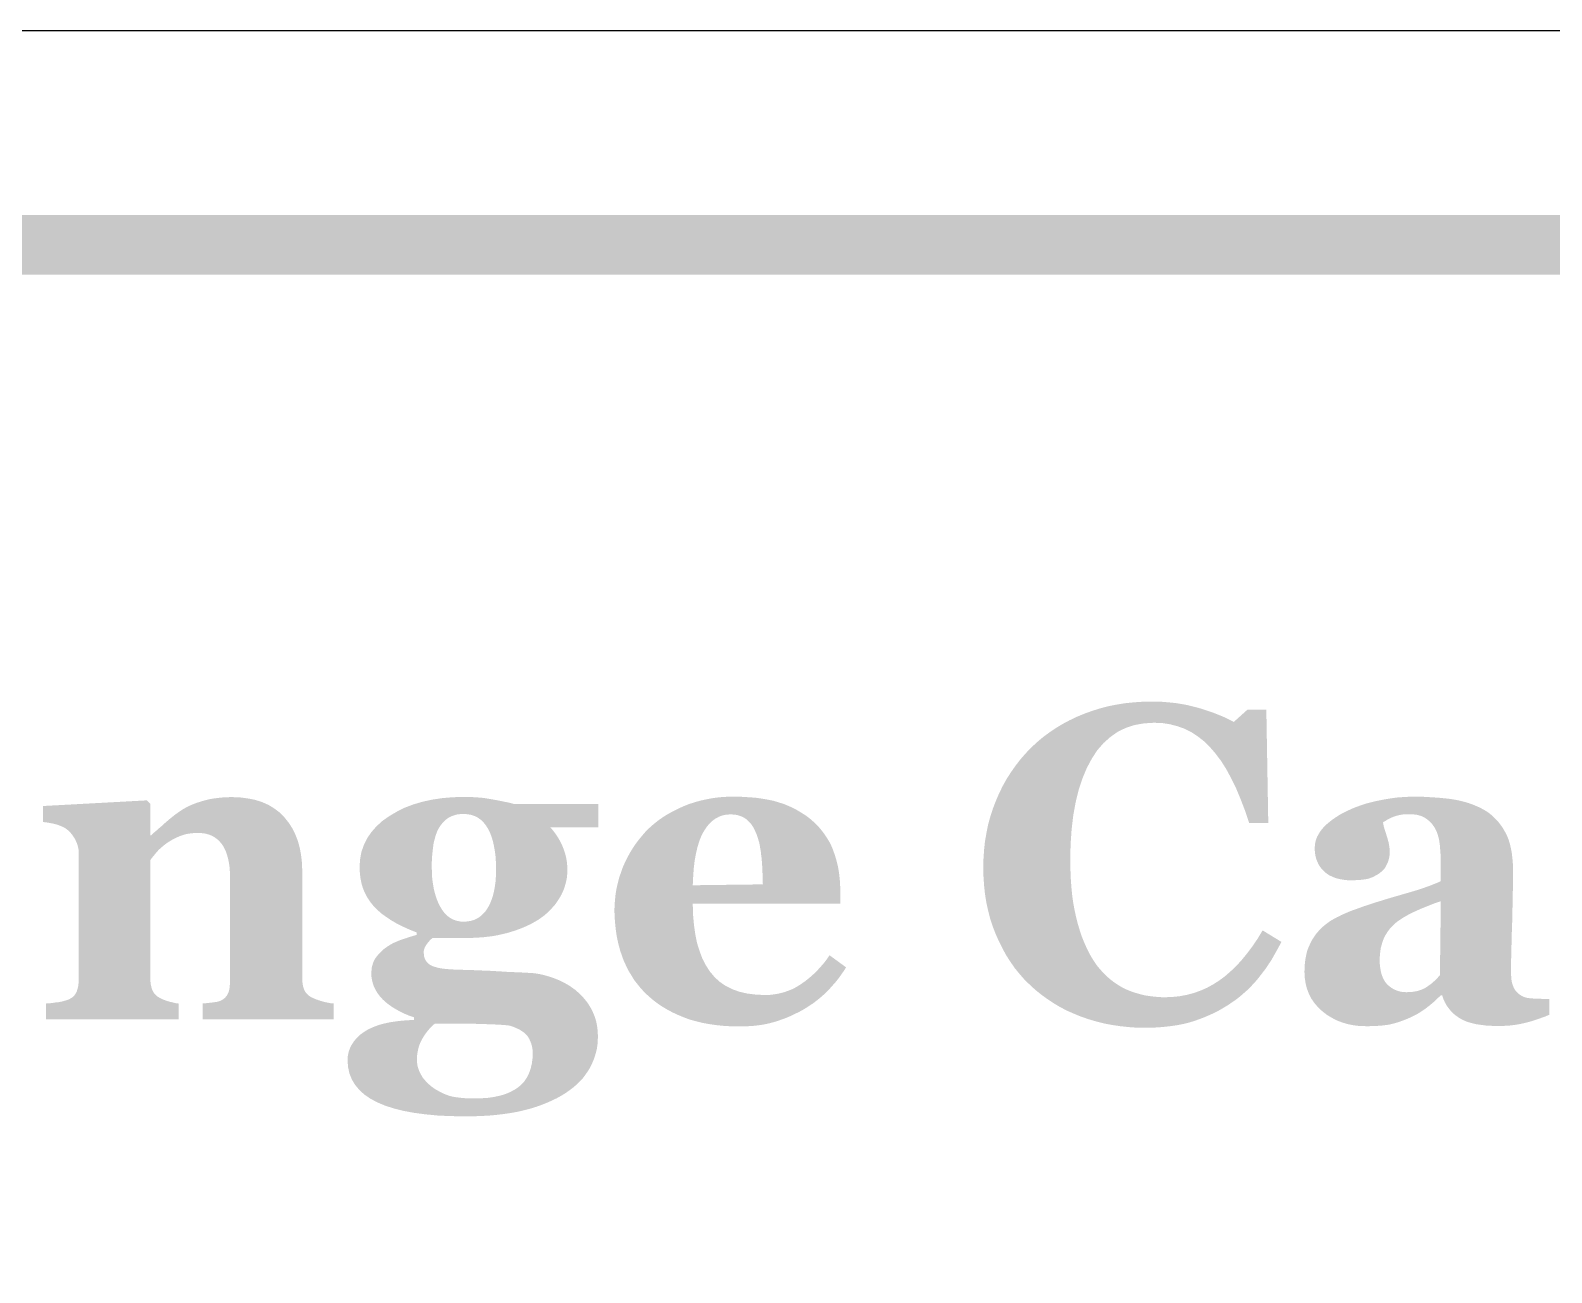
# Model space of a CAD drawing. Header units: millimetres. Extents: x 4 to 272, y 4 to 144.
# Drawn here: x 244.44 to 254.66, y 39.7 to 48.04 of the extents above; entities that cross this region are included whole.
import ezdxf

# ---------------------------------------------------------------- set-up
doc = ezdxf.new("R2010")
doc.units = ezdxf.units.MM
doc.layers.add('CUT', color=1, linetype='Continuous')
doc.layers.add('RASTER', color=7, linetype='Continuous')

msp = doc.modelspace()

# ---------------------------------------------------------------- hatches: boundary and pattern name
at = {"layer": 'RASTER'}
h = msp.add_hatch(color=7, dxfattribs=at)
h.paths.add_polyline_path([(209.2, 44.6), (209.234, 45.116), (209.337, 45.563), (209.509, 45.941), (209.75, 46.25), (210.059, 46.491), (210.438, 46.662), (210.884, 46.766), (211.4, 46.8), (268.6, 46.8), (269.116, 46.766), (269.563, 46.662), (269.941, 46.491), (270.25, 46.25), (270.491, 45.941), (270.663, 45.563), (270.766, 45.116), (270.8, 44.6), (270.8, 31.4), (270.766, 30.884), (270.662, 30.438), (270.491, 30.059), (270.25, 29.75), (269.941, 29.509), (269.563, 29.338), (269.116, 29.234), (268.6, 29.2), (211.4, 29.2), (210.884, 29.234), (210.438, 29.338), (210.059, 29.509), (209.75, 29.75), (209.509, 30.059), (209.337, 30.438), (209.234, 30.884), (209.2, 31.4)])
h.paths.add_polyline_path([(209.6, 44.6), (209.6, 31.4), (209.628, 30.978), (209.712, 30.613), (209.853, 30.303), (210.05, 30.05), (210.303, 29.853), (210.613, 29.712), (210.978, 29.628), (211.4, 29.6), (268.6, 29.6), (269.022, 29.628), (269.388, 29.712), (269.697, 29.853), (269.95, 30.05), (270.147, 30.303), (270.287, 30.612), (270.372, 30.978), (270.4, 31.4), (270.4, 44.6), (270.372, 45.022), (270.287, 45.387), (270.147, 45.697), (269.95, 45.95), (269.697, 46.147), (269.388, 46.288), (269.022, 46.372), (268.6, 46.4), (211.4, 46.4), (210.978, 46.372), (210.613, 46.288), (210.303, 46.147), (210.05, 45.95), (209.853, 45.697), (209.712, 45.387), (209.628, 45.022), (209.6, 44.6)], flags=0)
for points in [[(251.93, 41.344), (251.874, 41.345), (251.818, 41.349), (251.763, 41.355), (251.709, 41.363), (251.656, 41.373), (251.604, 41.386), (251.553, 41.401), (251.503, 41.418), (251.454, 41.438), (251.406, 41.459), (251.36, 41.483), (251.316, 41.509), (251.274, 41.537), (251.233, 41.567), (251.193, 41.599), (251.156, 41.633), (251.12, 41.668), (251.087, 41.706), (251.055, 41.745), (251.026, 41.787), (250.998, 41.83), (250.973, 41.876), (250.949, 41.924), (250.927, 41.973), (250.907, 42.025), (250.89, 42.077), (250.876, 42.131), (250.864, 42.186), (250.855, 42.243), (250.849, 42.3), (250.845, 42.359), (250.844, 42.42), (250.845, 42.479), (250.849, 42.538), (250.855, 42.596), (250.865, 42.652), (250.876, 42.708), (250.891, 42.762), (250.908, 42.815), (250.928, 42.867), (250.95, 42.918), (250.974, 42.967), (251, 43.014), (251.029, 43.059), (251.06, 43.103), (251.092, 43.145), (251.127, 43.185), (251.164, 43.224), (251.203, 43.26), (251.243, 43.294), (251.285, 43.325), (251.329, 43.355), (251.375, 43.383), (251.422, 43.408), (251.472, 43.432), (251.523, 43.453), (251.576, 43.472), (251.63, 43.489), (251.684, 43.503), (251.74, 43.514), (251.796, 43.523), (251.854, 43.529), (251.912, 43.533), (251.971, 43.534), (252.014, 43.534), (252.056, 43.532), (252.097, 43.528), (252.137, 43.524), (252.175, 43.518), (252.213, 43.511), (252.25, 43.502), (252.286, 43.493), (252.321, 43.482), (252.355, 43.471), (252.387, 43.46), (252.417, 43.448), (252.447, 43.436), (252.475, 43.424), (252.501, 43.411), (252.527, 43.398), (252.617, 43.479), (252.745, 43.479), (252.758, 42.72), (252.629, 42.72), (252.601, 42.804), (252.571, 42.882), (252.541, 42.954), (252.508, 43.021), (252.475, 43.082), (252.44, 43.137), (252.403, 43.186), (252.365, 43.23), (252.326, 43.268), (252.284, 43.301), (252.241, 43.329), (252.195, 43.352), (252.147, 43.369), (252.097, 43.382), (252.045, 43.39), (251.99, 43.392), (251.924, 43.388), (251.861, 43.377), (251.802, 43.358), (251.748, 43.332), (251.698, 43.297), (251.652, 43.256), (251.609, 43.207), (251.572, 43.15), (251.538, 43.086), (251.509, 43.016), (251.484, 42.94), (251.464, 42.858), (251.448, 42.77), (251.437, 42.676), (251.43, 42.576), (251.428, 42.469), (251.429, 42.409), (251.431, 42.35), (251.435, 42.294), (251.44, 42.24), (251.447, 42.188), (251.456, 42.139), (251.466, 42.092), (251.477, 42.047), (251.49, 42.004), (251.503, 41.963), (251.518, 41.925), (251.534, 41.889), (251.55, 41.855), (251.568, 41.822), (251.586, 41.793), (251.605, 41.765), (251.627, 41.738), (251.65, 41.713), (251.673, 41.69), (251.698, 41.668), (251.723, 41.649), (251.75, 41.631), (251.777, 41.615), (251.806, 41.601), (251.835, 41.589), (251.865, 41.579), (251.896, 41.57), (251.928, 41.562), (251.96, 41.557), (251.993, 41.553), (252.027, 41.55), (252.062, 41.549), (252.113, 41.551), (252.162, 41.556), (252.21, 41.565), (252.256, 41.577), (252.301, 41.593), (252.345, 41.612), (252.387, 41.635), (252.428, 41.661), (252.467, 41.69), (252.506, 41.724), (252.544, 41.76), (252.581, 41.801), (252.617, 41.845), (252.652, 41.892), (252.687, 41.943), (252.72, 41.998), (252.846, 41.921), (252.83, 41.89), (252.813, 41.859), (252.796, 41.829), (252.779, 41.799), (252.76, 41.771), (252.742, 41.743), (252.722, 41.717), (252.702, 41.691), (252.682, 41.666), (252.661, 41.642), (252.638, 41.618), (252.616, 41.596), (252.592, 41.575), (252.568, 41.554), (252.542, 41.534), (252.516, 41.516), (252.487, 41.496), (252.457, 41.478), (252.426, 41.46), (252.395, 41.444), (252.362, 41.429), (252.329, 41.415), (252.295, 41.402), (252.261, 41.39), (252.225, 41.379), (252.188, 41.37), (252.149, 41.362), (252.108, 41.356), (252.066, 41.351), (252.022, 41.347), (251.977, 41.345), (251.93, 41.344)], [(246.481, 41.4), (245.599, 41.4), (245.599, 41.507), (245.607, 41.508), (245.614, 41.508), (245.622, 41.509), (245.63, 41.51), (245.639, 41.511), (245.648, 41.512), (245.657, 41.513), (245.667, 41.514), (245.676, 41.515), (245.685, 41.517), (245.694, 41.518), (245.702, 41.52), (245.709, 41.522), (245.715, 41.524), (245.721, 41.526), (245.727, 41.529), (245.734, 41.533), (245.741, 41.538), (245.747, 41.543), (245.753, 41.549), (245.758, 41.555), (245.763, 41.561), (245.767, 41.568), (245.771, 41.576), (245.774, 41.584), (245.777, 41.593), (245.779, 41.603), (245.781, 41.614), (245.782, 41.626), (245.783, 41.638), (245.784, 41.652), (245.784, 41.667), (245.784, 42.352), (245.783, 42.388), (245.781, 42.422), (245.776, 42.454), (245.77, 42.483), (245.762, 42.51), (245.753, 42.535), (245.742, 42.557), (245.729, 42.577), (245.714, 42.595), (245.698, 42.61), (245.68, 42.623), (245.661, 42.634), (245.64, 42.642), (245.617, 42.648), (245.593, 42.651), (245.567, 42.652), (245.553, 42.652), (245.538, 42.651), (245.524, 42.65), (245.511, 42.648), (245.497, 42.646), (245.484, 42.643), (245.471, 42.639), (245.458, 42.635), (245.445, 42.63), (245.433, 42.625), (245.42, 42.619), (245.408, 42.613), (245.396, 42.607), (245.383, 42.599), (245.371, 42.592), (245.359, 42.584), (245.349, 42.576), (245.339, 42.569), (245.33, 42.561), (245.321, 42.554), (245.313, 42.546), (245.305, 42.539), (245.298, 42.531), (245.291, 42.524), (245.285, 42.516), (245.279, 42.509), (245.273, 42.501), (245.267, 42.495), (245.262, 42.488), (245.257, 42.482), (245.252, 42.475), (245.248, 42.469), (245.248, 41.683), (245.248, 41.67), (245.249, 41.658), (245.25, 41.647), (245.251, 41.636), (245.254, 41.625), (245.256, 41.615), (245.259, 41.606), (245.262, 41.597), (245.266, 41.589), (245.271, 41.581), (245.276, 41.574), (245.282, 41.567), (245.288, 41.561), (245.295, 41.555), (245.303, 41.55), (245.311, 41.545), (245.317, 41.542), (245.323, 41.539), (245.33, 41.536), (245.337, 41.533), (245.345, 41.53), (245.353, 41.527), (245.361, 41.524), (245.369, 41.522), (245.378, 41.519), (245.387, 41.517), (245.396, 41.515), (245.404, 41.513), (245.413, 41.511), (245.421, 41.509), (245.43, 41.508), (245.438, 41.507), (245.438, 41.4), (244.548, 41.4), (244.548, 41.507), (244.557, 41.508), (244.566, 41.509), (244.575, 41.509), (244.584, 41.51), (244.594, 41.511), (244.603, 41.513), (244.612, 41.514), (244.622, 41.515), (244.631, 41.516), (244.64, 41.518), (244.648, 41.519), (244.656, 41.521), (244.664, 41.523), (244.671, 41.525), (244.679, 41.527), (244.685, 41.529), (244.697, 41.533), (244.707, 41.538), (244.716, 41.543), (244.725, 41.549), (244.732, 41.556), (244.739, 41.563), (244.745, 41.571), (244.75, 41.579), (244.754, 41.587), (244.757, 41.597), (244.76, 41.607), (244.763, 41.618), (244.765, 41.629), (244.766, 41.641), (244.767, 41.653), (244.767, 41.667), (244.767, 42.519), (244.767, 42.53), (244.766, 42.542), (244.764, 42.553), (244.761, 42.564), (244.758, 42.575), (244.754, 42.586), (244.749, 42.597), (244.744, 42.608), (244.738, 42.619), (244.731, 42.629), (244.724, 42.639), (244.717, 42.648), (244.709, 42.657), (244.701, 42.665), (244.692, 42.673), (244.682, 42.68), (244.676, 42.685), (244.668, 42.689), (244.661, 42.693), (244.653, 42.696), (244.644, 42.7), (244.635, 42.703), (244.626, 42.707), (244.616, 42.71), (244.606, 42.712), (244.595, 42.715), (244.584, 42.717), (244.573, 42.719), (244.562, 42.721), (244.551, 42.723), (244.539, 42.724), (244.527, 42.726), (244.527, 42.833), (245.226, 42.871), (245.248, 42.849), (245.248, 42.636), (245.254, 42.636), (245.264, 42.646), (245.275, 42.656), (245.287, 42.666), (245.299, 42.677), (245.312, 42.688), (245.325, 42.699), (245.339, 42.712), (245.353, 42.724), (245.368, 42.737), (245.382, 42.749), (245.396, 42.76), (245.41, 42.771), (245.423, 42.781), (245.436, 42.79), (245.449, 42.799), (245.462, 42.808), (245.476, 42.816), (245.491, 42.825), (245.507, 42.833), (245.524, 42.84), (245.543, 42.848), (245.562, 42.855), (245.582, 42.861), (245.604, 42.868), (245.626, 42.874), (245.648, 42.879), (245.671, 42.883), (245.695, 42.886), (245.718, 42.889), (245.742, 42.891), (245.767, 42.892), (245.791, 42.893), (245.849, 42.891), (245.903, 42.884), (245.954, 42.874), (246, 42.859), (246.043, 42.84), (246.082, 42.816), (246.118, 42.789), (246.149, 42.757), (246.177, 42.722), (246.202, 42.684), (246.222, 42.643), (246.239, 42.6), (246.252, 42.553), (246.261, 42.504), (246.267, 42.452), (246.269, 42.398), (246.269, 41.68), (246.269, 41.667), (246.27, 41.654), (246.271, 41.642), (246.273, 41.631), (246.275, 41.621), (246.278, 41.611), (246.281, 41.602), (246.285, 41.593), (246.289, 41.586), (246.295, 41.578), (246.301, 41.571), (246.308, 41.564), (246.316, 41.558), (246.325, 41.552), (246.334, 41.547), (246.345, 41.542), (246.351, 41.54), (246.357, 41.537), (246.364, 41.534), (246.371, 41.532), (246.379, 41.529), (246.386, 41.527), (246.394, 41.524), (246.403, 41.522), (246.412, 41.519), (246.421, 41.517), (246.43, 41.515), (246.44, 41.513), (246.45, 41.511), (246.46, 41.509), (246.47, 41.508), (246.481, 41.507)]]:
    msp.add_hatch(color=7, dxfattribs=at).paths.add_polyline_path(points)
h = msp.add_hatch(color=7, dxfattribs=at)
h.paths.add_polyline_path([(248.258, 42.689), (247.936, 42.689), (247.95, 42.673), (247.963, 42.656), (247.975, 42.64), (247.986, 42.623), (247.996, 42.606), (248.005, 42.588), (248.014, 42.571), (248.021, 42.553), (248.028, 42.535), (248.034, 42.517), (248.039, 42.498), (248.043, 42.48), (248.046, 42.461), (248.048, 42.442), (248.05, 42.423), (248.05, 42.403), (248.049, 42.378), (248.047, 42.354), (248.042, 42.329), (248.036, 42.305), (248.029, 42.282), (248.02, 42.259), (248.009, 42.236), (247.996, 42.214), (247.982, 42.192), (247.967, 42.171), (247.95, 42.152), (247.933, 42.133), (247.915, 42.116), (247.896, 42.099), (247.875, 42.084), (247.854, 42.069), (247.831, 42.056), (247.807, 42.042), (247.782, 42.03), (247.757, 42.019), (247.73, 42.008), (247.702, 41.998), (247.674, 41.989), (247.644, 41.98), (247.614, 41.973), (247.583, 41.966), (247.551, 41.96), (247.519, 41.956), (247.486, 41.952), (247.453, 41.95), (247.418, 41.948), (247.384, 41.948), (247.145, 41.948), (247.14, 41.944), (247.136, 41.94), (247.131, 41.936), (247.126, 41.931), (247.121, 41.925), (247.116, 41.919), (247.111, 41.913), (247.106, 41.906), (247.101, 41.899), (247.097, 41.892), (247.093, 41.885), (247.09, 41.878), (247.088, 41.871), (247.086, 41.864), (247.085, 41.858), (247.085, 41.851), (247.086, 41.836), (247.088, 41.821), (247.092, 41.808), (247.098, 41.797), (247.105, 41.786), (247.114, 41.777), (247.124, 41.769), (247.136, 41.762), (247.15, 41.756), (247.167, 41.751), (247.186, 41.746), (247.208, 41.742), (247.233, 41.739), (247.26, 41.737), (247.29, 41.735), (247.322, 41.734), (247.355, 41.733), (247.389, 41.732), (247.422, 41.731), (247.456, 41.73), (247.49, 41.728), (247.524, 41.727), (247.558, 41.725), (247.592, 41.723), (247.624, 41.721), (247.655, 41.719), (247.683, 41.718), (247.708, 41.717), (247.732, 41.716), (247.752, 41.715), (247.771, 41.714), (247.786, 41.713), (247.808, 41.712), (247.829, 41.71), (247.85, 41.707), (247.871, 41.703), (247.892, 41.698), (247.913, 41.692), (247.934, 41.686), (247.955, 41.679), (247.975, 41.671), (247.995, 41.663), (248.014, 41.654), (248.033, 41.644), (248.051, 41.634), (248.068, 41.624), (248.084, 41.612), (248.1, 41.601), (248.116, 41.587), (248.132, 41.573), (248.147, 41.558), (248.161, 41.542), (248.175, 41.525), (248.188, 41.508), (248.2, 41.489), (248.211, 41.47), (248.221, 41.449), (248.23, 41.428), (248.238, 41.406), (248.244, 41.384), (248.249, 41.36), (248.252, 41.336), (248.254, 41.311), (248.255, 41.286), (248.254, 41.258), (248.252, 41.231), (248.248, 41.204), (248.242, 41.178), (248.234, 41.152), (248.225, 41.126), (248.214, 41.101), (248.202, 41.076), (248.187, 41.052), (248.171, 41.029), (248.154, 41.006), (248.134, 40.985), (248.113, 40.964), (248.09, 40.944), (248.065, 40.925), (248.038, 40.906), (248.009, 40.888), (247.978, 40.871), (247.945, 40.855), (247.911, 40.84), (247.876, 40.826), (247.839, 40.813), (247.8, 40.801), (247.761, 40.791), (247.719, 40.781), (247.675, 40.773), (247.629, 40.766), (247.58, 40.76), (247.528, 40.755), (247.475, 40.752), (247.419, 40.75), (247.36, 40.75), (247.267, 40.751), (247.179, 40.755), (247.097, 40.763), (247.021, 40.773), (246.951, 40.786), (246.886, 40.802), (246.827, 40.821), (246.774, 40.843), (246.727, 40.868), (246.686, 40.896), (246.652, 40.927), (246.624, 40.961), (246.602, 40.997), (246.586, 41.037), (246.577, 41.079), (246.573, 41.125), (246.575, 41.153), (246.58, 41.18), (246.589, 41.206), (246.601, 41.23), (246.616, 41.253), (246.634, 41.275), (246.656, 41.296), (246.682, 41.315), (246.711, 41.333), (246.744, 41.348), (246.78, 41.362), (246.82, 41.373), (246.864, 41.382), (246.912, 41.389), (246.964, 41.394), (247.019, 41.397), (247.019, 41.415), (246.986, 41.426), (246.955, 41.439), (246.926, 41.453), (246.899, 41.468), (246.874, 41.483), (246.85, 41.5), (246.828, 41.517), (246.809, 41.535), (246.791, 41.555), (246.776, 41.575), (246.763, 41.595), (246.752, 41.617), (246.744, 41.639), (246.738, 41.662), (246.734, 41.686), (246.733, 41.711), (246.734, 41.726), (246.735, 41.74), (246.737, 41.754), (246.741, 41.767), (246.745, 41.78), (246.75, 41.792), (246.756, 41.804), (246.763, 41.815), (246.771, 41.825), (246.779, 41.835), (246.788, 41.845), (246.797, 41.854), (246.807, 41.864), (246.818, 41.873), (246.829, 41.881), (246.84, 41.889), (246.851, 41.896), (246.862, 41.903), (246.873, 41.909), (246.885, 41.915), (246.898, 41.921), (246.911, 41.926), (246.925, 41.932), (246.94, 41.937), (246.954, 41.942), (246.968, 41.946), (246.981, 41.951), (246.994, 41.955), (247.006, 41.958), (247.017, 41.962), (247.028, 41.965), (247.038, 41.968), (247.038, 41.984), (246.99, 42.003), (246.946, 42.023), (246.904, 42.044), (246.866, 42.066), (246.832, 42.089), (246.8, 42.112), (246.772, 42.137), (246.747, 42.163), (246.725, 42.19), (246.706, 42.219), (246.69, 42.249), (246.677, 42.28), (246.667, 42.313), (246.66, 42.348), (246.656, 42.384), (246.654, 42.421), (246.657, 42.473), (246.666, 42.523), (246.682, 42.57), (246.704, 42.615), (246.732, 42.656), (246.766, 42.695), (246.806, 42.732), (246.853, 42.765), (246.904, 42.795), (246.958, 42.822), (247.016, 42.844), (247.078, 42.862), (247.142, 42.876), (247.21, 42.886), (247.281, 42.892), (247.356, 42.894), (247.381, 42.894), (247.405, 42.893), (247.429, 42.892), (247.454, 42.89), (247.478, 42.888), (247.501, 42.885), (247.525, 42.881), (247.548, 42.877), (247.571, 42.873), (247.592, 42.869), (247.612, 42.865), (247.63, 42.861), (247.647, 42.858), (247.663, 42.854), (247.677, 42.851), (247.69, 42.847), (248.258, 42.847)])
h.paths.add_polyline_path([(247.571, 42.409), (247.57, 42.451), (247.568, 42.49), (247.563, 42.528), (247.557, 42.563), (247.55, 42.595), (247.541, 42.626), (247.53, 42.654), (247.517, 42.68), (247.502, 42.704), (247.486, 42.724), (247.468, 42.741), (247.448, 42.755), (247.426, 42.766), (247.403, 42.774), (247.377, 42.778), (247.35, 42.78), (247.336, 42.779), (247.322, 42.778), (247.309, 42.776), (247.296, 42.773), (247.284, 42.769), (247.272, 42.765), (247.261, 42.759), (247.25, 42.753), (247.24, 42.746), (247.23, 42.738), (247.221, 42.729), (247.212, 42.72), (247.203, 42.709), (247.196, 42.699), (247.188, 42.687), (247.181, 42.674), (247.175, 42.662), (247.17, 42.648), (247.165, 42.635), (247.161, 42.62), (247.157, 42.606), (247.153, 42.59), (247.15, 42.574), (247.148, 42.558), (247.146, 42.541), (247.144, 42.524), (247.142, 42.507), (247.141, 42.49), (247.14, 42.473), (247.139, 42.456), (247.139, 42.439), (247.139, 42.421), (247.14, 42.382), (247.142, 42.345), (247.147, 42.309), (247.153, 42.276), (247.161, 42.244), (247.17, 42.214), (247.182, 42.185), (247.195, 42.159), (247.209, 42.135), (247.225, 42.114), (247.243, 42.096), (247.262, 42.082), (247.282, 42.071), (247.304, 42.063), (247.328, 42.058), (247.353, 42.056), (247.378, 42.058), (247.402, 42.062), (247.425, 42.069), (247.446, 42.079), (247.465, 42.092), (247.483, 42.108), (247.5, 42.127), (247.515, 42.149), (247.528, 42.173), (247.539, 42.199), (247.549, 42.228), (247.557, 42.26), (247.563, 42.294), (247.568, 42.33), (247.57, 42.368), (247.571, 42.409)], flags=0)
h.paths.add_polyline_path([(247.817, 41.179), (247.817, 41.191), (247.815, 41.204), (247.813, 41.216), (247.81, 41.228), (247.806, 41.241), (247.801, 41.253), (247.796, 41.265), (247.789, 41.278), (247.781, 41.29), (247.771, 41.301), (247.759, 41.312), (247.744, 41.322), (247.728, 41.332), (247.709, 41.341), (247.688, 41.35), (247.665, 41.358), (247.651, 41.36), (247.634, 41.362), (247.616, 41.363), (247.595, 41.365), (247.572, 41.366), (247.547, 41.367), (247.52, 41.368), (247.491, 41.369), (247.46, 41.37), (247.425, 41.371), (247.388, 41.371), (247.348, 41.371), (247.305, 41.372), (247.259, 41.372), (247.211, 41.372), (247.159, 41.372), (247.147, 41.361), (247.135, 41.349), (247.123, 41.337), (247.112, 41.324), (247.102, 41.311), (247.092, 41.297), (247.083, 41.283), (247.074, 41.268), (247.066, 41.253), (247.059, 41.237), (247.053, 41.22), (247.048, 41.202), (247.044, 41.183), (247.041, 41.164), (247.04, 41.144), (247.039, 41.123), (247.04, 41.114), (247.041, 41.104), (247.042, 41.095), (247.044, 41.085), (247.047, 41.075), (247.051, 41.064), (247.055, 41.053), (247.06, 41.043), (247.065, 41.032), (247.072, 41.021), (247.078, 41.01), (247.086, 41), (247.095, 40.99), (247.104, 40.98), (247.114, 40.97), (247.124, 40.961), (247.137, 40.95), (247.151, 40.94), (247.164, 40.931), (247.178, 40.923), (247.193, 40.915), (247.208, 40.907), (247.223, 40.9), (247.239, 40.894), (247.255, 40.888), (247.274, 40.883), (247.295, 40.879), (247.318, 40.876), (247.342, 40.873), (247.369, 40.871), (247.398, 40.87), (247.429, 40.87), (247.475, 40.871), (247.518, 40.874), (247.558, 40.88), (247.596, 40.888), (247.63, 40.898), (247.662, 40.911), (247.691, 40.926), (247.718, 40.943), (247.741, 40.963), (247.761, 40.985), (247.778, 41.01), (247.792, 41.039), (247.803, 41.069), (247.811, 41.103), (247.816, 41.14), (247.817, 41.179)], flags=0)
h = msp.add_hatch(color=7, dxfattribs=at)
h.paths.add_polyline_path([(249.922, 41.75), (249.909, 41.729), (249.895, 41.709), (249.881, 41.689), (249.866, 41.669), (249.85, 41.649), (249.833, 41.63), (249.816, 41.611), (249.798, 41.593), (249.78, 41.574), (249.761, 41.557), (249.741, 41.54), (249.721, 41.524), (249.7, 41.508), (249.678, 41.494), (249.656, 41.479), (249.634, 41.466), (249.609, 41.452), (249.584, 41.44), (249.56, 41.428), (249.535, 41.417), (249.51, 41.407), (249.485, 41.398), (249.46, 41.389), (249.435, 41.382), (249.41, 41.375), (249.383, 41.369), (249.356, 41.364), (249.327, 41.36), (249.298, 41.357), (249.268, 41.355), (249.236, 41.354), (249.204, 41.353), (249.151, 41.354), (249.1, 41.357), (249.05, 41.362), (249.002, 41.369), (248.957, 41.377), (248.913, 41.388), (248.87, 41.4), (248.83, 41.415), (248.792, 41.431), (248.755, 41.448), (248.72, 41.467), (248.686, 41.487), (248.655, 41.508), (248.625, 41.531), (248.597, 41.555), (248.57, 41.58), (248.545, 41.607), (248.522, 41.635), (248.5, 41.663), (248.481, 41.694), (248.462, 41.725), (248.446, 41.757), (248.43, 41.791), (248.417, 41.826), (248.405, 41.861), (248.395, 41.898), (248.386, 41.935), (248.379, 41.973), (248.374, 42.012), (248.37, 42.051), (248.367, 42.091), (248.366, 42.132), (248.367, 42.17), (248.37, 42.206), (248.374, 42.243), (248.38, 42.279), (248.388, 42.314), (248.397, 42.35), (248.409, 42.384), (248.421, 42.419), (248.436, 42.453), (248.452, 42.485), (248.469, 42.517), (248.488, 42.548), (248.508, 42.578), (248.53, 42.607), (248.553, 42.635), (248.577, 42.663), (248.603, 42.688), (248.63, 42.712), (248.659, 42.735), (248.69, 42.757), (248.722, 42.777), (248.756, 42.796), (248.792, 42.814), (248.829, 42.831), (248.867, 42.846), (248.907, 42.859), (248.947, 42.87), (248.989, 42.879), (249.032, 42.887), (249.076, 42.892), (249.121, 42.895), (249.168, 42.896), (249.218, 42.895), (249.266, 42.892), (249.311, 42.889), (249.354, 42.883), (249.395, 42.876), (249.434, 42.868), (249.471, 42.857), (249.505, 42.846), (249.537, 42.833), (249.568, 42.819), (249.597, 42.803), (249.625, 42.786), (249.652, 42.769), (249.677, 42.75), (249.701, 42.729), (249.723, 42.708), (249.743, 42.687), (249.762, 42.664), (249.779, 42.641), (249.795, 42.617), (249.81, 42.592), (249.823, 42.566), (249.834, 42.539), (249.844, 42.511), (249.853, 42.483), (249.861, 42.454), (249.868, 42.424), (249.873, 42.395), (249.877, 42.365), (249.88, 42.335), (249.882, 42.304), (249.883, 42.273), (249.883, 42.178), (248.892, 42.178), (248.894, 42.105), (248.9, 42.037), (248.909, 41.973), (248.921, 41.913), (248.938, 41.859), (248.957, 41.808), (248.981, 41.762), (249.008, 41.721), (249.039, 41.684), (249.074, 41.652), (249.114, 41.625), (249.158, 41.603), (249.206, 41.586), (249.258, 41.574), (249.315, 41.567), (249.376, 41.564), (249.41, 41.565), (249.443, 41.569), (249.475, 41.575), (249.506, 41.583), (249.537, 41.594), (249.567, 41.606), (249.595, 41.622), (249.623, 41.64), (249.65, 41.659), (249.676, 41.68), (249.701, 41.702), (249.725, 41.725), (249.748, 41.75), (249.77, 41.775), (249.791, 41.802), (249.811, 41.831)])
h.paths.add_polyline_path([(249.363, 42.307), (249.362, 42.329), (249.362, 42.351), (249.361, 42.373), (249.36, 42.396), (249.359, 42.418), (249.358, 42.441), (249.356, 42.464), (249.354, 42.487), (249.351, 42.509), (249.349, 42.531), (249.345, 42.551), (249.342, 42.571), (249.338, 42.589), (249.333, 42.606), (249.328, 42.623), (249.323, 42.638), (249.316, 42.654), (249.309, 42.67), (249.302, 42.685), (249.294, 42.698), (249.285, 42.711), (249.275, 42.722), (249.265, 42.732), (249.255, 42.742), (249.244, 42.75), (249.232, 42.757), (249.219, 42.763), (249.206, 42.768), (249.192, 42.772), (249.177, 42.775), (249.162, 42.776), (249.146, 42.777), (249.118, 42.775), (249.092, 42.77), (249.068, 42.761), (249.044, 42.748), (249.022, 42.732), (249.002, 42.713), (248.983, 42.689), (248.966, 42.663), (248.95, 42.632), (248.936, 42.597), (248.924, 42.558), (248.914, 42.515), (248.905, 42.468), (248.899, 42.416), (248.895, 42.361), (248.892, 42.301)], flags=0)
h = msp.add_hatch(color=7, dxfattribs=at)
h.paths.add_polyline_path([(254.645, 41.431), (254.628, 41.424), (254.611, 41.417), (254.593, 41.411), (254.574, 41.404), (254.555, 41.398), (254.535, 41.391), (254.514, 41.385), (254.492, 41.379), (254.47, 41.374), (254.448, 41.369), (254.425, 41.365), (254.402, 41.362), (254.379, 41.359), (254.355, 41.358), (254.331, 41.356), (254.306, 41.356), (254.263, 41.357), (254.222, 41.359), (254.185, 41.364), (254.15, 41.369), (254.118, 41.377), (254.09, 41.386), (254.064, 41.397), (254.041, 41.41), (254.021, 41.424), (254.002, 41.439), (253.985, 41.456), (253.97, 41.475), (253.956, 41.494), (253.944, 41.516), (253.934, 41.538), (253.926, 41.563), (253.917, 41.563), (253.904, 41.55), (253.892, 41.539), (253.88, 41.527), (253.868, 41.516), (253.856, 41.506), (253.844, 41.496), (253.832, 41.487), (253.821, 41.478), (253.809, 41.469), (253.797, 41.461), (253.785, 41.453), (253.773, 41.445), (253.761, 41.438), (253.748, 41.431), (253.735, 41.424), (253.722, 41.418), (253.705, 41.41), (253.688, 41.403), (253.671, 41.396), (253.654, 41.39), (253.638, 41.384), (253.622, 41.379), (253.605, 41.374), (253.589, 41.37), (253.573, 41.366), (253.554, 41.363), (253.534, 41.361), (253.513, 41.358), (253.49, 41.357), (253.465, 41.356), (253.439, 41.355), (253.411, 41.355), (253.37, 41.356), (253.33, 41.361), (253.291, 41.369), (253.254, 41.38), (253.218, 41.394), (253.185, 41.411), (253.152, 41.431), (253.121, 41.455), (253.093, 41.481), (253.069, 41.509), (253.048, 41.539), (253.031, 41.572), (253.018, 41.606), (253.009, 41.642), (253.003, 41.68), (253.001, 41.721), (253.002, 41.744), (253.003, 41.767), (253.005, 41.788), (253.008, 41.809), (253.012, 41.829), (253.016, 41.848), (253.021, 41.866), (253.028, 41.883), (253.035, 41.899), (253.042, 41.915), (253.05, 41.93), (253.059, 41.945), (253.069, 41.96), (253.079, 41.974), (253.091, 41.988), (253.102, 42.001), (253.113, 42.012), (253.125, 42.023), (253.137, 42.033), (253.15, 42.043), (253.163, 42.053), (253.176, 42.062), (253.19, 42.07), (253.204, 42.078), (253.219, 42.086), (253.234, 42.093), (253.249, 42.101), (253.265, 42.108), (253.281, 42.115), (253.297, 42.122), (253.314, 42.129), (253.331, 42.135), (253.365, 42.147), (253.4, 42.16), (253.437, 42.172), (253.476, 42.185), (253.516, 42.197), (253.558, 42.21), (253.602, 42.223), (253.647, 42.236), (253.692, 42.249), (253.733, 42.261), (253.772, 42.273), (253.807, 42.285), (253.839, 42.296), (253.868, 42.308), (253.894, 42.318), (253.917, 42.329), (253.917, 42.469), (253.917, 42.479), (253.916, 42.489), (253.916, 42.5), (253.915, 42.512), (253.914, 42.524), (253.913, 42.537), (253.912, 42.551), (253.911, 42.566), (253.909, 42.581), (253.907, 42.595), (253.905, 42.608), (253.902, 42.621), (253.898, 42.634), (253.895, 42.645), (253.891, 42.657), (253.886, 42.667), (253.88, 42.679), (253.874, 42.69), (253.867, 42.7), (253.86, 42.71), (253.851, 42.72), (253.842, 42.729), (253.832, 42.738), (253.822, 42.746), (253.81, 42.754), (253.798, 42.76), (253.785, 42.766), (253.771, 42.77), (253.756, 42.774), (253.74, 42.776), (253.723, 42.778), (253.706, 42.778), (253.69, 42.778), (253.675, 42.777), (253.66, 42.776), (253.647, 42.774), (253.634, 42.771), (253.621, 42.768), (253.609, 42.764), (253.598, 42.76), (253.588, 42.756), (253.578, 42.751), (253.568, 42.746), (253.559, 42.742), (253.551, 42.737), (253.543, 42.732), (253.535, 42.728), (253.529, 42.723), (253.53, 42.715), (253.532, 42.706), (253.534, 42.696), (253.537, 42.686), (253.54, 42.674), (253.544, 42.662), (253.549, 42.648), (253.553, 42.633), (253.558, 42.618), (253.562, 42.604), (253.566, 42.589), (253.569, 42.574), (253.571, 42.56), (253.573, 42.546), (253.574, 42.532), (253.574, 42.518), (253.574, 42.511), (253.573, 42.504), (253.572, 42.497), (253.571, 42.49), (253.569, 42.482), (253.567, 42.473), (253.564, 42.465), (253.561, 42.455), (253.557, 42.446), (253.553, 42.438), (253.549, 42.43), (253.545, 42.422), (253.54, 42.415), (253.534, 42.408), (253.529, 42.402), (253.523, 42.396), (253.514, 42.389), (253.505, 42.382), (253.496, 42.376), (253.487, 42.37), (253.477, 42.365), (253.468, 42.36), (253.458, 42.355), (253.447, 42.351), (253.436, 42.347), (253.424, 42.344), (253.41, 42.341), (253.394, 42.339), (253.378, 42.337), (253.36, 42.336), (253.34, 42.335), (253.319, 42.335), (253.289, 42.335), (253.261, 42.338), (253.235, 42.343), (253.211, 42.349), (253.189, 42.358), (253.168, 42.368), (253.15, 42.38), (253.133, 42.394), (253.118, 42.409), (253.105, 42.426), (253.095, 42.443), (253.086, 42.462), (253.079, 42.482), (253.074, 42.503), (253.071, 42.525), (253.07, 42.548), (253.071, 42.569), (253.074, 42.588), (253.079, 42.608), (253.086, 42.626), (253.096, 42.644), (253.107, 42.662), (253.12, 42.679), (253.135, 42.696), (253.152, 42.712), (253.17, 42.727), (253.188, 42.741), (253.208, 42.755), (253.228, 42.768), (253.249, 42.781), (253.271, 42.792), (253.294, 42.803), (253.318, 42.814), (253.342, 42.824), (253.367, 42.833), (253.393, 42.842), (253.42, 42.851), (253.448, 42.858), (253.477, 42.865), (253.507, 42.871), (253.536, 42.877), (253.566, 42.882), (253.594, 42.886), (253.622, 42.89), (253.65, 42.892), (253.677, 42.894), (253.703, 42.895), (253.729, 42.896), (253.764, 42.895), (253.799, 42.895), (253.833, 42.893), (253.865, 42.891), (253.898, 42.889), (253.929, 42.886), (253.96, 42.883), (253.99, 42.879), (254.019, 42.874), (254.048, 42.868), (254.076, 42.861), (254.103, 42.853), (254.129, 42.844), (254.155, 42.833), (254.18, 42.822), (254.204, 42.809), (254.226, 42.796), (254.247, 42.781), (254.267, 42.764), (254.285, 42.746), (254.303, 42.727), (254.319, 42.706), (254.334, 42.684), (254.348, 42.66), (254.361, 42.635), (254.372, 42.608), (254.381, 42.579), (254.388, 42.548), (254.394, 42.516), (254.398, 42.481), (254.401, 42.445), (254.402, 42.406), (254.402, 42.364), (254.401, 42.32), (254.401, 42.274), (254.4, 42.225), (254.399, 42.175), (254.398, 42.123), (254.397, 42.07), (254.395, 42.014), (254.393, 41.959), (254.392, 41.91), (254.391, 41.865), (254.39, 41.826), (254.389, 41.791), (254.389, 41.761), (254.389, 41.735), (254.388, 41.715), (254.389, 41.699), (254.39, 41.684), (254.391, 41.669), (254.393, 41.656), (254.396, 41.643), (254.4, 41.632), (254.404, 41.621), (254.408, 41.611), (254.413, 41.602), (254.419, 41.593), (254.426, 41.585), (254.433, 41.578), (254.441, 41.571), (254.45, 41.565), (254.459, 41.559), (254.469, 41.554), (254.476, 41.551), (254.483, 41.549), (254.492, 41.546), (254.501, 41.544), (254.511, 41.543), (254.522, 41.542), (254.534, 41.541), (254.547, 41.54), (254.561, 41.539), (254.574, 41.539), (254.586, 41.539), (254.598, 41.538), (254.61, 41.538), (254.622, 41.538), (254.634, 41.538), (254.645, 41.538)])
h.paths.add_polyline_path([(253.917, 42.194), (253.896, 42.187), (253.876, 42.18), (253.855, 42.172), (253.835, 42.164), (253.815, 42.156), (253.795, 42.148), (253.774, 42.139), (253.754, 42.13), (253.734, 42.121), (253.716, 42.112), (253.698, 42.103), (253.681, 42.093), (253.665, 42.084), (253.65, 42.074), (253.636, 42.065), (253.622, 42.055), (253.609, 42.044), (253.597, 42.033), (253.585, 42.021), (253.574, 42.008), (253.564, 41.995), (253.554, 41.98), (253.545, 41.966), (253.537, 41.95), (253.53, 41.934), (253.524, 41.917), (253.519, 41.899), (253.514, 41.881), (253.511, 41.862), (253.509, 41.842), (253.507, 41.821), (253.507, 41.8), (253.507, 41.772), (253.51, 41.747), (253.514, 41.723), (253.52, 41.701), (253.527, 41.682), (253.536, 41.664), (253.546, 41.648), (253.559, 41.634), (253.572, 41.622), (253.586, 41.612), (253.601, 41.603), (253.617, 41.596), (253.633, 41.59), (253.65, 41.586), (253.668, 41.584), (253.687, 41.583), (253.706, 41.584), (253.725, 41.585), (253.743, 41.588), (253.76, 41.591), (253.776, 41.596), (253.792, 41.602), (253.806, 41.608), (253.819, 41.616), (253.832, 41.625), (253.845, 41.634), (253.857, 41.643), (253.868, 41.653), (253.879, 41.663), (253.89, 41.674), (253.901, 41.686), (253.911, 41.697)], flags=0)

# ---------------------------------------------------------------- linework, layer by layer
at = {"layer": 'CUT'}
msp.add_lwpolyline([(210.999, 48.04), (269.001, 48.04)], dxfattribs=at)

doc.saveas('drawing.dxf')
